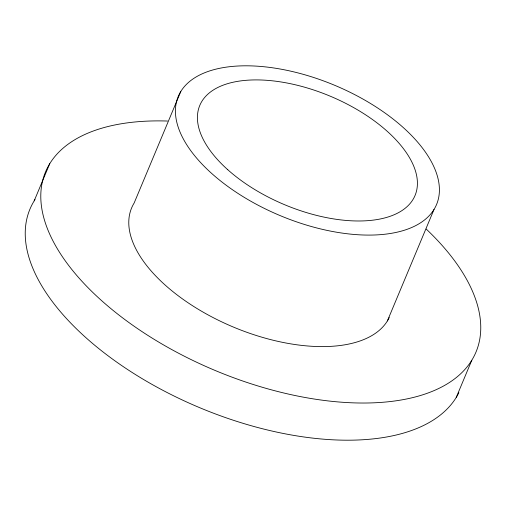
<?xml version="1.0" encoding="UTF-8"?>
<svg xmlns="http://www.w3.org/2000/svg" width="506" height="506" viewBox="0 0 506 506"><rect width="100%" height="100%" fill="white"/><g stroke="black" fill="none" stroke-linecap="round" stroke-linejoin="round"><path stroke-width="0.76" d="M34.199 200.844L49.752 163.672M180.806 91.478L134.16 202.988A139.998 70.631 22.7 0 0 226.916 324.257A139.998 70.631 22.7 0 0 389.228 317.547M387.387 320.93L434.034 209.421A139.998 70.631 22.7 0 0 276.421 68.38A139.998 70.631 22.7 0 0 211.805 173.552A139.998 70.631 22.7 0 0 434.034 209.421M456.248 397.412L471.801 360.24M458.86 392.707A233.323 117.721 22.7 0 1 186.562 401.947A233.323 117.721 22.7 0 1 34.984 199.598M426.254 229.091A233.323 117.721 22.7 0 1 389.569 401.625A233.323 117.721 22.7 0 1 71.131 268.623A233.323 117.721 22.7 0 1 167.556 121.042M227.738 169.7A116.665 58.86 22.7 0 0 412.934 199.592A116.665 58.86 22.7 0 0 281.589 82.054A116.665 58.86 22.7 0 0 227.738 169.7"/></g></svg>
